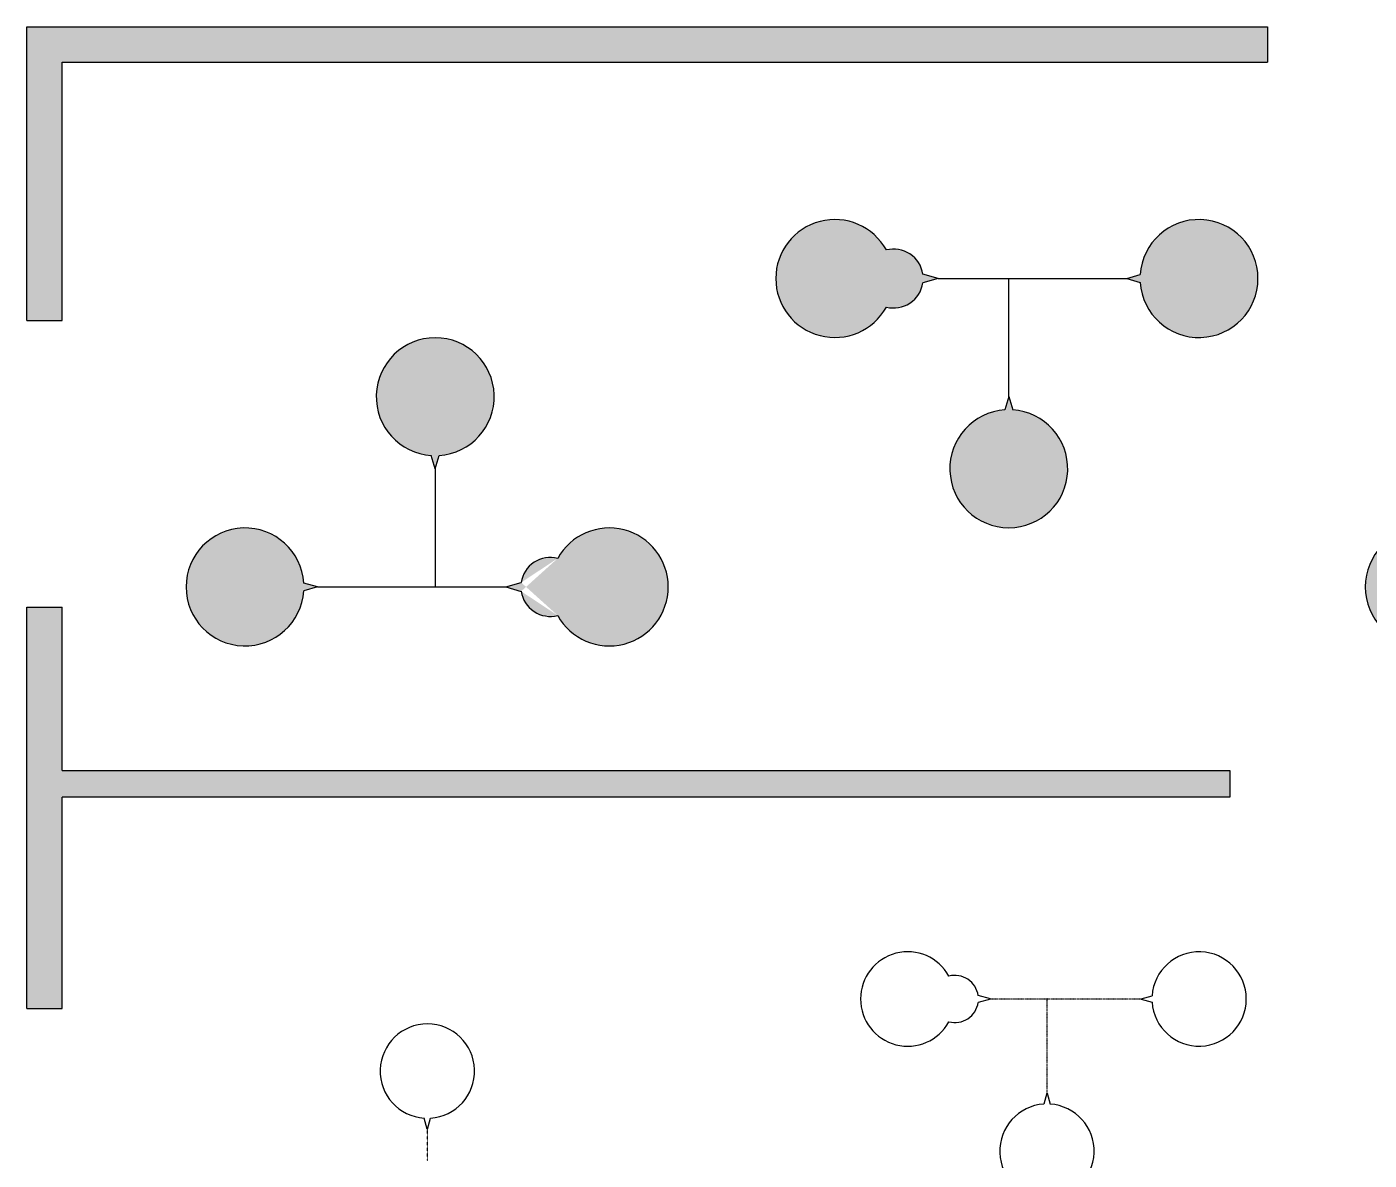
# Model space of a CAD drawing. Header units: inches. Extents: x 741154 to 810950, y 213785 to 295527.
# Drawn here: x 756808 to 779573, y 276308 to 295527 of the extents above; entities that cross this region are included whole.
import ezdxf

# ---------------------------------------------------------------- set-up
doc = ezdxf.new("R2010")
doc.units = ezdxf.units.IN
doc.header["$MEASUREMENT"] = 0

# ---------------------------------------------------------------- blocks, each defined once
blk = doc.blocks.new('*U165')
h = blk.add_hatch(color=256)
h.dxf.hatch_style = 1
edge = h.paths.add_edge_path()
edge.add_line((138, 388), (138, -1611))
edge.add_line((138, -1611), (1337, -1611))
edge.add_line((1337, -1611), (1595, -1538))
edge.add_arc((2089, -1613), 500, 75.5225, 171.4006, ccw=False)
edge.add_arc((3089, -1613), 1000, -151.045, 151.045, ccw=False)
edge.add_arc((2089, -1613), 500, 188.5994, 284.4775, ccw=False)
edge.add_line((1595, -1688), (1337, -1614))
edge.add_line((1337, -1614), (-1862, -1614))
edge.add_line((-1862, -1614), (-2092, -1679))
edge.add_arc((-3089, -1613), 1000, 3.7916, 356.2084, ccw=False)
edge.add_line((-2092, -1547), (-1862, -1611))
edge.add_line((-1862, -1611), (135, -1611))
edge.add_line((135, -1611), (135, 388))
edge.add_line((135, 388), (71, 615))
edge.add_arc((137, 1613), 1000, -86.2084, 266.2084, ccw=False)
edge.add_line((203, 615), (138, 388))
for p, q in [((135, 388), (71, 615)), ((138, 388), (203, 615)), ((135, 388), (135, -1611)), ((138, 388), (138, -1611)), ((-1862, -1611), (-2092, -1547)), ((1337, -1611), (1595, -1538)), ((-1862, -1614), (-2092, -1679)), ((-1862, -1611), (135, -1611)), ((-1862, -1614), (1337, -1614)), ((138, -1611), (1337, -1611)), ((1337, -1614), (1595, -1688))]:
    blk.add_line(p, q)
for centre, radius, start, end in [((137, 1613), 1000, 273.7916, 266.2084), ((-3089, -1613), 1000, 3.7916, 356.2084), ((3089, -1613), 1000, 208.955, 151.045), ((2089, -1613), 500, 75.5225, 171.4006), ((2089, -1613), 500, 188.5994, 284.4775)]:
    blk.add_arc(centre, radius, start, end)
blk = doc.blocks.new('*U166')
at = {"color": 0, "linetype": 'ByBlock', "lineweight": -2, "transparency": 16777216}
for p in [(0, 0), (20000, 0)]:
    blk.add_blockref('*U165', p, dxfattribs=at)
blk = doc.blocks.new('*U167')
h = blk.add_hatch(color=256)
h.dxf.hatch_style = 1
edge = h.paths.add_edge_path()
edge.add_line((-135, -386), (-135, 1612))
edge.add_line((-135, 1612), (1866, 1612))
edge.add_line((1866, 1612), (2092, 1547))
edge.add_arc((3089, 1613), 1000, 183.7916, 536.2084)
edge.add_line((2092, 1679), (1866, 1615))
edge.add_line((1866, 1615), (-1336, 1615))
edge.add_line((-1336, 1615), (-1595, 1688))
edge.add_arc((-2089, 1613), 500, 8.5994, 104.4775)
edge.add_arc((-3089, 1613), 1000, 28.955, 331.045)
edge.add_arc((-2089, 1613), 500, 255.5225, 351.4006)
edge.add_line((-1595, 1538), (-1336, 1612))
edge.add_line((-1336, 1612), (-138, 1612))
edge.add_line((-138, 1612), (-138, -386))
edge.add_line((-138, -386), (-203, -615))
edge.add_arc((-137, -1613), 1000, 93.7916, 446.2084)
edge.add_line((-71, -615), (-135, -386))
for p, q in [((-1336, 1615), (-1595, 1688)), ((-1336, 1612), (-1595, 1538)), ((-1336, 1615), (1866, 1615)), ((-1336, 1612), (-138, 1612)), ((-138, -386), (-138, 1612)), ((-135, 1612), (1866, 1612)), ((-135, -386), (-135, 1612)), ((1866, 1615), (2092, 1679)), ((1866, 1612), (2092, 1547)), ((-138, -386), (-203, -615)), ((-135, -386), (-71, -615))]:
    blk.add_line(p, q)
for centre, radius, start, end in [((-3089, 1613), 1000, 28.955, 331.045), ((3089, 1613), 1000, 183.7916, 176.2084), ((-2089, 1613), 500, 8.5994, 104.4775), ((-2089, 1613), 500, 255.5225, 351.4006), ((-137, -1613), 1000, 93.7916, 86.2084)]:
    blk.add_arc(centre, radius, start, end)
blk = doc.blocks.new('*U168')
at = {"color": 0, "linetype": 'ByBlock', "lineweight": -2, "transparency": 16777216}
for p in [(0, 0), (20000, 0)]:
    blk.add_blockref('*U167', p, dxfattribs=at)

msp = doc.modelspace()

# ---------------------------------------------------------------- hatches: boundary and pattern name
h = msp.add_hatch(color=256)
h.dxf.hatch_style = 1
h.paths.add_polyline_path([(756808, 290546), (757408, 290546), (757408, 294927), (777848, 294927), (777848, 295527), (756808, 295527)])
h = msp.add_hatch(color=256)
h.dxf.hatch_style = 1
h.paths.add_polyline_path([(777213, 282914), (757408, 282914), (757408, 285687), (756808, 285687), (756808, 278881), (757408, 278881), (757408, 282466), (777213, 282466)])
h.paths.add_polyline_path([(810950, 286119), (810350, 286119), (810350, 282914), (789695, 282914), (789695, 282466), (810350, 282466), (810350, 279148), (810950, 279148)])

# ---------------------------------------------------------------- linework, layer by layer
for p, q in [((756808, 295527), (777848, 295527)), ((756808, 290546), (756808, 295527)), ((777848, 295527), (777848, 294927)), ((757408, 294927), (777848, 294927)), ((757408, 290546), (757408, 294927)), ((756808, 290546), (757408, 290546)), ((756808, 285687), (757408, 285687)), ((756808, 278881), (756808, 285687)), ((757408, 282914), (757408, 285687)), ((757408, 282914), (777213, 282914)), ((777213, 282914), (777213, 282466)), ((777213, 282466), (757408, 282466)), ((757408, 278881), (757408, 282466)), ((756808, 278881), (757408, 278881)), ((773149, 279041), (772942, 279101)), ((773149, 279040), (772942, 278981)), ((775708, 279041), (775891, 279094)), ((775708, 279040), (775891, 278988)), ((774109, 277446), (774056, 277258)), ((774112, 277449), (774109, 277449)), ((774109, 277449), (774109, 277446)), ((774112, 277446), (774112, 277449)), ((774112, 277446), (774162, 277258)), ((763600, 276832), (763548, 277020)), ((763602, 276832), (763654, 277020))]:
    msp.add_line(p, q)
for points in [[(773149, 279041), (773149, 279040)], [(775708, 279041), (775708, 279040)]]:
    msp.add_lwpolyline(points)
for points in [[(773155, 279042), (773158, 279042), (773158, 279039), (773155, 279039)], [(773164, 279042), (773167, 279042), (773167, 279039), (773164, 279039)], [(773173, 279042), (773176, 279042), (773176, 279039), (773173, 279039)], [(773182, 279042), (773185, 279042), (773185, 279039), (773182, 279039)], [(773191, 279042), (773194, 279042), (773194, 279039), (773191, 279039)], [(773200, 279042), (773203, 279042), (773203, 279039), (773200, 279039)], [(773209, 279042), (773212, 279042), (773212, 279039), (773209, 279039)], [(773218, 279042), (773221, 279042), (773221, 279039), (773218, 279039)], [(773227, 279042), (773230, 279042), (773230, 279039), (773227, 279039)], [(773236, 279042), (773239, 279042), (773239, 279039), (773236, 279039)], [(773245, 279042), (773248, 279042), (773248, 279039), (773245, 279039)], [(773254, 279042), (773257, 279042), (773257, 279039), (773254, 279039)], [(773263, 279042), (773266, 279042), (773266, 279039), (773263, 279039)], [(773272, 279042), (773275, 279042), (773275, 279039), (773272, 279039)], [(773281, 279042), (773284, 279042), (773284, 279039), (773281, 279039)], [(773290, 279042), (773293, 279042), (773293, 279039), (773290, 279039)], [(773299, 279042), (773302, 279042), (773302, 279039), (773299, 279039)], [(773308, 279042), (773311, 279042), (773311, 279039), (773308, 279039)], [(773317, 279042), (773320, 279042), (773320, 279039), (773317, 279039)], [(773326, 279042), (773329, 279042), (773329, 279039), (773326, 279039)], [(773335, 279042), (773338, 279042), (773338, 279039), (773335, 279039)], [(773344, 279042), (773347, 279042), (773347, 279039), (773344, 279039)], [(773353, 279042), (773356, 279042), (773356, 279039), (773353, 279039)], [(773362, 279042), (773365, 279042), (773365, 279039), (773362, 279039)], [(773371, 279042), (773374, 279042), (773374, 279039), (773371, 279039)], [(773380, 279042), (773383, 279042), (773383, 279039), (773380, 279039)], [(773389, 279042), (773392, 279042), (773392, 279039), (773389, 279039)], [(773398, 279042), (773401, 279042), (773401, 279039), (773398, 279039)], [(773407, 279042), (773410, 279042), (773410, 279039), (773407, 279039)], [(773416, 279042), (773419, 279042), (773419, 279039), (773416, 279039)], [(773425, 279042), (773428, 279042), (773428, 279039), (773425, 279039)], [(773434, 279042), (773437, 279042), (773437, 279039), (773434, 279039)], [(773443, 279042), (773446, 279042), (773446, 279039), (773443, 279039)], [(773452, 279042), (773455, 279042), (773455, 279039), (773452, 279039)], [(773461, 279042), (773464, 279042), (773464, 279039), (773461, 279039)], [(773470, 279042), (773473, 279042), (773473, 279039), (773470, 279039)], [(773479, 279042), (773482, 279042), (773482, 279039), (773479, 279039)], [(773488, 279042), (773491, 279042), (773491, 279039), (773488, 279039)], [(773497, 279042), (773500, 279042), (773500, 279039), (773497, 279039)], [(773506, 279042), (773509, 279042), (773509, 279039), (773506, 279039)], [(773515, 279042), (773518, 279042), (773518, 279039), (773515, 279039)], [(773524, 279042), (773527, 279042), (773527, 279039), (773524, 279039)], [(773533, 279042), (773536, 279042), (773536, 279039), (773533, 279039)], [(773542, 279042), (773545, 279042), (773545, 279039), (773542, 279039)], [(773551, 279042), (773554, 279042), (773554, 279039), (773551, 279039)], [(773560, 279042), (773563, 279042), (773563, 279039), (773560, 279039)], [(773569, 279042), (773572, 279042), (773572, 279039), (773569, 279039)], [(773578, 279042), (773581, 279042), (773581, 279039), (773578, 279039)], [(773587, 279042), (773590, 279042), (773590, 279039), (773587, 279039)], [(773596, 279042), (773599, 279042), (773599, 279039), (773596, 279039)], [(773605, 279042), (773608, 279042), (773608, 279039), (773605, 279039)], [(773614, 279042), (773617, 279042), (773617, 279039), (773614, 279039)], [(773623, 279042), (773626, 279042), (773626, 279039), (773623, 279039)], [(773632, 279042), (773635, 279042), (773635, 279039), (773632, 279039)], [(773641, 279042), (773644, 279042), (773644, 279039), (773641, 279039)], [(773650, 279042), (773653, 279042), (773653, 279039), (773650, 279039)], [(773659, 279042), (773662, 279042), (773662, 279039), (773659, 279039)], [(773668, 279042), (773671, 279042), (773671, 279039), (773668, 279039)], [(773677, 279042), (773680, 279042), (773680, 279039), (773677, 279039)], [(773686, 279042), (773689, 279042), (773689, 279039), (773686, 279039)], [(773695, 279042), (773698, 279042), (773698, 279039), (773695, 279039)], [(773704, 279042), (773707, 279042), (773707, 279039), (773704, 279039)], [(773713, 279042), (773716, 279042), (773716, 279039), (773713, 279039)], [(773722, 279042), (773725, 279042), (773725, 279039), (773722, 279039)], [(773731, 279042), (773734, 279042), (773734, 279039), (773731, 279039)], [(773740, 279042), (773743, 279042), (773743, 279039), (773740, 279039)], [(773749, 279042), (773752, 279042), (773752, 279039), (773749, 279039)], [(773758, 279042), (773761, 279042), (773761, 279039), (773758, 279039)], [(773767, 279042), (773770, 279042), (773770, 279039), (773767, 279039)], [(773776, 279042), (773779, 279042), (773779, 279039), (773776, 279039)], [(773785, 279042), (773788, 279042), (773788, 279039), (773785, 279039)], [(773794, 279042), (773797, 279042), (773797, 279039), (773794, 279039)], [(773803, 279042), (773806, 279042), (773806, 279039), (773803, 279039)], [(773812, 279042), (773815, 279042), (773815, 279039), (773812, 279039)], [(773821, 279042), (773824, 279042), (773824, 279039), (773821, 279039)], [(773830, 279042), (773833, 279042), (773833, 279039), (773830, 279039)], [(773839, 279042), (773842, 279042), (773842, 279039), (773839, 279039)], [(773848, 279042), (773851, 279042), (773851, 279039), (773848, 279039)], [(773857, 279042), (773860, 279042), (773860, 279039), (773857, 279039)], [(773866, 279042), (773869, 279042), (773869, 279039), (773866, 279039)], [(773875, 279042), (773878, 279042), (773878, 279039), (773875, 279039)], [(773884, 279042), (773887, 279042), (773887, 279039), (773884, 279039)], [(773893, 279042), (773896, 279042), (773896, 279039), (773893, 279039)], [(773902, 279042), (773905, 279042), (773905, 279039), (773902, 279039)], [(773911, 279042), (773914, 279042), (773914, 279039), (773911, 279039)], [(773920, 279042), (773923, 279042), (773923, 279039), (773920, 279039)], [(773929, 279042), (773932, 279042), (773932, 279039), (773929, 279039)], [(773938, 279042), (773941, 279042), (773941, 279039), (773938, 279039)], [(773947, 279042), (773950, 279042), (773950, 279039), (773947, 279039)], [(773956, 279042), (773959, 279042), (773959, 279039), (773956, 279039)], [(773965, 279042), (773968, 279042), (773968, 279039), (773965, 279039)], [(773974, 279042), (773977, 279042), (773977, 279039), (773974, 279039)], [(773983, 279042), (773986, 279042), (773986, 279039), (773983, 279039)], [(773992, 279042), (773995, 279042), (773995, 279039), (773992, 279039)], [(774001, 279042), (774004, 279042), (774004, 279039), (774001, 279039)], [(774010, 279042), (774013, 279042), (774013, 279039), (774010, 279039)], [(774019, 279042), (774022, 279042), (774022, 279039), (774019, 279039)], [(774028, 279042), (774031, 279042), (774031, 279039), (774028, 279039)], [(774037, 279042), (774040, 279042), (774040, 279039), (774037, 279039)], [(774046, 279042), (774049, 279042), (774049, 279039), (774046, 279039)], [(774055, 279042), (774058, 279042), (774058, 279039), (774055, 279039)], [(774064, 279042), (774067, 279042), (774067, 279039), (774064, 279039)], [(774073, 279042), (774076, 279042), (774076, 279039), (774073, 279039)], [(774082, 279042), (774085, 279042), (774085, 279039), (774082, 279039)], [(774091, 279042), (774094, 279042), (774094, 279039), (774091, 279039)], [(774100, 279042), (774103, 279042), (774103, 279039), (774100, 279039)], [(774109, 279039), (774112, 279039), (774112, 279042), (774109, 279042)], [(774109, 279030), (774112, 279030), (774112, 279033), (774109, 279033)], [(774109, 279021), (774112, 279021), (774112, 279024), (774109, 279024)], [(774109, 279012), (774112, 279012), (774112, 279015), (774109, 279015)], [(774109, 279003), (774112, 279003), (774112, 279006), (774109, 279006)], [(774109, 278994), (774112, 278994), (774112, 278997), (774109, 278997)], [(774109, 278985), (774112, 278985), (774112, 278988), (774109, 278988)], [(774109, 278976), (774112, 278976), (774112, 278979), (774109, 278979)], [(774109, 278967), (774112, 278967), (774112, 278970), (774109, 278970)], [(774109, 278958), (774112, 278958), (774112, 278961), (774109, 278961)], [(774109, 278949), (774112, 278949), (774112, 278952), (774109, 278952)], [(774109, 278940), (774112, 278940), (774112, 278943), (774109, 278943)], [(774109, 278931), (774112, 278931), (774112, 278934), (774109, 278934)], [(774109, 278922), (774112, 278922), (774112, 278925), (774109, 278925)], [(774109, 278913), (774112, 278913), (774112, 278916), (774109, 278916)], [(774109, 278904), (774112, 278904), (774112, 278907), (774109, 278907)], [(774109, 278895), (774112, 278895), (774112, 278898), (774109, 278898)], [(774109, 278886), (774112, 278886), (774112, 278889), (774109, 278889)], [(774109, 278877), (774112, 278877), (774112, 278880), (774109, 278880)], [(774118, 279042), (774121, 279042), (774121, 279039), (774118, 279039)], [(774127, 279042), (774130, 279042), (774130, 279039), (774127, 279039)], [(774136, 279042), (774139, 279042), (774139, 279039), (774136, 279039)], [(774145, 279042), (774148, 279042), (774148, 279039), (774145, 279039)], [(774154, 279042), (774157, 279042), (774157, 279039), (774154, 279039)], [(774163, 279042), (774166, 279042), (774166, 279039), (774163, 279039)], [(774172, 279042), (774175, 279042), (774175, 279039), (774172, 279039)], [(774181, 279042), (774184, 279042), (774184, 279039), (774181, 279039)], [(774190, 279042), (774193, 279042), (774193, 279039), (774190, 279039)], [(774199, 279042), (774202, 279042), (774202, 279039), (774199, 279039)], [(774208, 279042), (774211, 279042), (774211, 279039), (774208, 279039)], [(774217, 279042), (774220, 279042), (774220, 279039), (774217, 279039)], [(774226, 279042), (774229, 279042), (774229, 279039), (774226, 279039)], [(774235, 279042), (774238, 279042), (774238, 279039), (774235, 279039)], [(774244, 279042), (774247, 279042), (774247, 279039), (774244, 279039)], [(774253, 279042), (774256, 279042), (774256, 279039), (774253, 279039)], [(774262, 279042), (774265, 279042), (774265, 279039), (774262, 279039)], [(774271, 279042), (774274, 279042), (774274, 279039), (774271, 279039)], [(774280, 279042), (774283, 279042), (774283, 279039), (774280, 279039)], [(774289, 279042), (774292, 279042), (774292, 279039), (774289, 279039)], [(774298, 279042), (774301, 279042), (774301, 279039), (774298, 279039)], [(774307, 279042), (774310, 279042), (774310, 279039), (774307, 279039)], [(774316, 279042), (774319, 279042), (774319, 279039), (774316, 279039)], [(774325, 279042), (774328, 279042), (774328, 279039), (774325, 279039)], [(774334, 279042), (774337, 279042), (774337, 279039), (774334, 279039)], [(774343, 279042), (774346, 279042), (774346, 279039), (774343, 279039)], [(774352, 279042), (774355, 279042), (774355, 279039), (774352, 279039)], [(774361, 279042), (774364, 279042), (774364, 279039), (774361, 279039)], [(774370, 279042), (774373, 279042), (774373, 279039), (774370, 279039)], [(774379, 279042), (774382, 279042), (774382, 279039), (774379, 279039)], [(774388, 279042), (774391, 279042), (774391, 279039), (774388, 279039)], [(774397, 279042), (774400, 279042), (774400, 279039), (774397, 279039)], [(774406, 279042), (774409, 279042), (774409, 279039), (774406, 279039)], [(774415, 279042), (774418, 279042), (774418, 279039), (774415, 279039)], [(774424, 279042), (774427, 279042), (774427, 279039), (774424, 279039)], [(774433, 279042), (774436, 279042), (774436, 279039), (774433, 279039)], [(774442, 279042), (774445, 279042), (774445, 279039), (774442, 279039)], [(774451, 279042), (774454, 279042), (774454, 279039), (774451, 279039)], [(774460, 279042), (774463, 279042), (774463, 279039), (774460, 279039)], [(774469, 279042), (774472, 279042), (774472, 279039), (774469, 279039)], [(774478, 279042), (774481, 279042), (774481, 279039), (774478, 279039)], [(774487, 279042), (774490, 279042), (774490, 279039), (774487, 279039)], [(774496, 279042), (774499, 279042), (774499, 279039), (774496, 279039)], [(774505, 279042), (774508, 279042), (774508, 279039), (774505, 279039)], [(774514, 279042), (774517, 279042), (774517, 279039), (774514, 279039)], [(774523, 279042), (774526, 279042), (774526, 279039), (774523, 279039)], [(774532, 279042), (774535, 279042), (774535, 279039), (774532, 279039)], [(774541, 279042), (774544, 279042), (774544, 279039), (774541, 279039)], [(774550, 279042), (774553, 279042), (774553, 279039), (774550, 279039)], [(774559, 279042), (774562, 279042), (774562, 279039), (774559, 279039)], [(774568, 279042), (774571, 279042), (774571, 279039), (774568, 279039)], [(774577, 279042), (774580, 279042), (774580, 279039), (774577, 279039)], [(774586, 279042), (774589, 279042), (774589, 279039), (774586, 279039)], [(774595, 279042), (774598, 279042), (774598, 279039), (774595, 279039)], [(774604, 279042), (774607, 279042), (774607, 279039), (774604, 279039)], [(774613, 279042), (774616, 279042), (774616, 279039), (774613, 279039)], [(774622, 279042), (774625, 279042), (774625, 279039), (774622, 279039)], [(774631, 279042), (774634, 279042), (774634, 279039), (774631, 279039)], [(774640, 279042), (774643, 279042), (774643, 279039), (774640, 279039)], [(774649, 279042), (774652, 279042), (774652, 279039), (774649, 279039)], [(774658, 279042), (774661, 279042), (774661, 279039), (774658, 279039)], [(774667, 279042), (774670, 279042), (774670, 279039), (774667, 279039)], [(774676, 279042), (774679, 279042), (774679, 279039), (774676, 279039)], [(774685, 279042), (774688, 279042), (774688, 279039), (774685, 279039)], [(774694, 279042), (774697, 279042), (774697, 279039), (774694, 279039)], [(774703, 279042), (774706, 279042), (774706, 279039), (774703, 279039)], [(774712, 279042), (774715, 279042), (774715, 279039), (774712, 279039)], [(774721, 279042), (774724, 279042), (774724, 279039), (774721, 279039)], [(774730, 279042), (774733, 279042), (774733, 279039), (774730, 279039)], [(774739, 279042), (774742, 279042), (774742, 279039), (774739, 279039)], [(774748, 279042), (774751, 279042), (774751, 279039), (774748, 279039)], [(774757, 279042), (774760, 279042), (774760, 279039), (774757, 279039)], [(774766, 279042), (774769, 279042), (774769, 279039), (774766, 279039)], [(774775, 279042), (774778, 279042), (774778, 279039), (774775, 279039)], [(774784, 279042), (774787, 279042), (774787, 279039), (774784, 279039)], [(774793, 279042), (774796, 279042), (774796, 279039), (774793, 279039)], [(774802, 279042), (774805, 279042), (774805, 279039), (774802, 279039)], [(774811, 279042), (774814, 279042), (774814, 279039), (774811, 279039)], [(774820, 279042), (774823, 279042), (774823, 279039), (774820, 279039)], [(774829, 279042), (774832, 279042), (774832, 279039), (774829, 279039)], [(774838, 279042), (774841, 279042), (774841, 279039), (774838, 279039)], [(774847, 279042), (774850, 279042), (774850, 279039), (774847, 279039)], [(774856, 279042), (774859, 279042), (774859, 279039), (774856, 279039)], [(774865, 279042), (774868, 279042), (774868, 279039), (774865, 279039)], [(774874, 279042), (774877, 279042), (774877, 279039), (774874, 279039)], [(774883, 279042), (774886, 279042), (774886, 279039), (774883, 279039)], [(774892, 279042), (774895, 279042), (774895, 279039), (774892, 279039)], [(774901, 279042), (774904, 279042), (774904, 279039), (774901, 279039)], [(774910, 279042), (774913, 279042), (774913, 279039), (774910, 279039)], [(774919, 279042), (774922, 279042), (774922, 279039), (774919, 279039)], [(774928, 279042), (774931, 279042), (774931, 279039), (774928, 279039)], [(774937, 279042), (774940, 279042), (774940, 279039), (774937, 279039)], [(774946, 279042), (774949, 279042), (774949, 279039), (774946, 279039)], [(774955, 279042), (774958, 279042), (774958, 279039), (774955, 279039)], [(774964, 279042), (774967, 279042), (774967, 279039), (774964, 279039)], [(774973, 279042), (774976, 279042), (774976, 279039), (774973, 279039)], [(774982, 279042), (774985, 279042), (774985, 279039), (774982, 279039)], [(774991, 279042), (774994, 279042), (774994, 279039), (774991, 279039)], [(775000, 279042), (775003, 279042), (775003, 279039), (775000, 279039)], [(775009, 279042), (775012, 279042), (775012, 279039), (775009, 279039)], [(775018, 279042), (775021, 279042), (775021, 279039), (775018, 279039)], [(775027, 279042), (775030, 279042), (775030, 279039), (775027, 279039)], [(775036, 279042), (775039, 279042), (775039, 279039), (775036, 279039)], [(775045, 279042), (775048, 279042), (775048, 279039), (775045, 279039)], [(775054, 279042), (775057, 279042), (775057, 279039), (775054, 279039)], [(775063, 279042), (775066, 279042), (775066, 279039), (775063, 279039)], [(775072, 279042), (775075, 279042), (775075, 279039), (775072, 279039)], [(775081, 279042), (775084, 279042), (775084, 279039), (775081, 279039)], [(775090, 279042), (775093, 279042), (775093, 279039), (775090, 279039)], [(775099, 279042), (775102, 279042), (775102, 279039), (775099, 279039)], [(775108, 279042), (775111, 279042), (775111, 279039), (775108, 279039)], [(775117, 279042), (775120, 279042), (775120, 279039), (775117, 279039)], [(775126, 279042), (775129, 279042), (775129, 279039), (775126, 279039)], [(775135, 279042), (775138, 279042), (775138, 279039), (775135, 279039)], [(775144, 279042), (775147, 279042), (775147, 279039), (775144, 279039)], [(775153, 279042), (775156, 279042), (775156, 279039), (775153, 279039)], [(775162, 279042), (775165, 279042), (775165, 279039), (775162, 279039)], [(775171, 279042), (775174, 279042), (775174, 279039), (775171, 279039)], [(775180, 279042), (775183, 279042), (775183, 279039), (775180, 279039)], [(775189, 279042), (775192, 279042), (775192, 279039), (775189, 279039)], [(775198, 279042), (775201, 279042), (775201, 279039), (775198, 279039)], [(775207, 279042), (775210, 279042), (775210, 279039), (775207, 279039)], [(775216, 279042), (775219, 279042), (775219, 279039), (775216, 279039)], [(775225, 279042), (775228, 279042), (775228, 279039), (775225, 279039)], [(775234, 279042), (775237, 279042), (775237, 279039), (775234, 279039)], [(775243, 279042), (775246, 279042), (775246, 279039), (775243, 279039)], [(775252, 279042), (775255, 279042), (775255, 279039), (775252, 279039)], [(775261, 279042), (775264, 279042), (775264, 279039), (775261, 279039)], [(775270, 279042), (775273, 279042), (775273, 279039), (775270, 279039)], [(775279, 279042), (775282, 279042), (775282, 279039), (775279, 279039)], [(775288, 279042), (775291, 279042), (775291, 279039), (775288, 279039)], [(775297, 279042), (775300, 279042), (775300, 279039), (775297, 279039)], [(775306, 279042), (775309, 279042), (775309, 279039), (775306, 279039)], [(775315, 279042), (775318, 279042), (775318, 279039), (775315, 279039)], [(775324, 279042), (775327, 279042), (775327, 279039), (775324, 279039)], [(775333, 279042), (775336, 279042), (775336, 279039), (775333, 279039)], [(775342, 279042), (775345, 279042), (775345, 279039), (775342, 279039)], [(775351, 279042), (775354, 279042), (775354, 279039), (775351, 279039)], [(775360, 279042), (775363, 279042), (775363, 279039), (775360, 279039)], [(775369, 279042), (775372, 279042), (775372, 279039), (775369, 279039)], [(775378, 279042), (775381, 279042), (775381, 279039), (775378, 279039)], [(775387, 279042), (775390, 279042), (775390, 279039), (775387, 279039)], [(775396, 279042), (775399, 279042), (775399, 279039), (775396, 279039)], [(775405, 279042), (775408, 279042), (775408, 279039), (775405, 279039)], [(775414, 279042), (775417, 279042), (775417, 279039), (775414, 279039)], [(775423, 279042), (775426, 279042), (775426, 279039), (775423, 279039)], [(775432, 279042), (775435, 279042), (775435, 279039), (775432, 279039)], [(775441, 279042), (775444, 279042), (775444, 279039), (775441, 279039)], [(775450, 279042), (775453, 279042), (775453, 279039), (775450, 279039)], [(775459, 279042), (775462, 279042), (775462, 279039), (775459, 279039)], [(775468, 279042), (775471, 279042), (775471, 279039), (775468, 279039)], [(775477, 279042), (775480, 279042), (775480, 279039), (775477, 279039)], [(775486, 279042), (775489, 279042), (775489, 279039), (775486, 279039)], [(775495, 279042), (775498, 279042), (775498, 279039), (775495, 279039)], [(775504, 279042), (775507, 279042), (775507, 279039), (775504, 279039)], [(775513, 279042), (775516, 279042), (775516, 279039), (775513, 279039)], [(775522, 279042), (775525, 279042), (775525, 279039), (775522, 279039)], [(775531, 279042), (775534, 279042), (775534, 279039), (775531, 279039)], [(775540, 279042), (775543, 279042), (775543, 279039), (775540, 279039)], [(775549, 279042), (775552, 279042), (775552, 279039), (775549, 279039)], [(775558, 279042), (775561, 279042), (775561, 279039), (775558, 279039)], [(775567, 279042), (775570, 279042), (775570, 279039), (775567, 279039)], [(775576, 279042), (775579, 279042), (775579, 279039), (775576, 279039)], [(775585, 279042), (775588, 279042), (775588, 279039), (775585, 279039)], [(775594, 279042), (775597, 279042), (775597, 279039), (775594, 279039)], [(775603, 279042), (775606, 279042), (775606, 279039), (775603, 279039)], [(775612, 279042), (775615, 279042), (775615, 279039), (775612, 279039)], [(775621, 279042), (775624, 279042), (775624, 279039), (775621, 279039)], [(775630, 279042), (775633, 279042), (775633, 279039), (775630, 279039)], [(775639, 279042), (775642, 279042), (775642, 279039), (775639, 279039)], [(775648, 279042), (775651, 279042), (775651, 279039), (775648, 279039)], [(775657, 279042), (775660, 279042), (775660, 279039), (775657, 279039)], [(775666, 279042), (775669, 279042), (775669, 279039), (775666, 279039)], [(775675, 279042), (775678, 279042), (775678, 279039), (775675, 279039)], [(775684, 279042), (775687, 279042), (775687, 279039), (775684, 279039)], [(775693, 279042), (775696, 279042), (775696, 279039), (775693, 279039)], [(775702, 279042), (775705, 279042), (775705, 279039), (775702, 279039)], [(774109, 278868), (774112, 278868), (774112, 278871), (774109, 278871)], [(774109, 278859), (774112, 278859), (774112, 278862), (774109, 278862)], [(774109, 278850), (774112, 278850), (774112, 278853), (774109, 278853)], [(774109, 278841), (774112, 278841), (774112, 278844), (774109, 278844)], [(774109, 278832), (774112, 278832), (774112, 278835), (774109, 278835)], [(774109, 278823), (774112, 278823), (774112, 278826), (774109, 278826)], [(774109, 278814), (774112, 278814), (774112, 278817), (774109, 278817)], [(774109, 278805), (774112, 278805), (774112, 278808), (774109, 278808)], [(774109, 278796), (774112, 278796), (774112, 278799), (774109, 278799)], [(774109, 278787), (774112, 278787), (774112, 278790), (774109, 278790)], [(774109, 278778), (774112, 278778), (774112, 278781), (774109, 278781)], [(774109, 278769), (774112, 278769), (774112, 278772), (774109, 278772)], [(774109, 278760), (774112, 278760), (774112, 278763), (774109, 278763)], [(774109, 278751), (774112, 278751), (774112, 278754), (774109, 278754)], [(774109, 278742), (774112, 278742), (774112, 278745), (774109, 278745)], [(774109, 278733), (774112, 278733), (774112, 278736), (774109, 278736)], [(774109, 278724), (774112, 278724), (774112, 278727), (774109, 278727)], [(774109, 278715), (774112, 278715), (774112, 278718), (774109, 278718)], [(774109, 278706), (774112, 278706), (774112, 278709), (774109, 278709)], [(774109, 278697), (774112, 278697), (774112, 278700), (774109, 278700)], [(774109, 278688), (774112, 278688), (774112, 278691), (774109, 278691)], [(774109, 278679), (774112, 278679), (774112, 278682), (774109, 278682)], [(774109, 278670), (774112, 278670), (774112, 278673), (774109, 278673)], [(774109, 278661), (774112, 278661), (774112, 278664), (774109, 278664)], [(774109, 278652), (774112, 278652), (774112, 278655), (774109, 278655)], [(774109, 278643), (774112, 278643), (774112, 278646), (774109, 278646)], [(774109, 278634), (774112, 278634), (774112, 278637), (774109, 278637)], [(774109, 278625), (774112, 278625), (774112, 278628), (774109, 278628)], [(774109, 278616), (774112, 278616), (774112, 278619), (774109, 278619)], [(774109, 278607), (774112, 278607), (774112, 278610), (774109, 278610)], [(774109, 278598), (774112, 278598), (774112, 278601), (774109, 278601)], [(774109, 278589), (774112, 278589), (774112, 278592), (774109, 278592)], [(774109, 278580), (774112, 278580), (774112, 278583), (774109, 278583)], [(774109, 278571), (774112, 278571), (774112, 278574), (774109, 278574)], [(774109, 278562), (774112, 278562), (774112, 278565), (774109, 278565)], [(774109, 278553), (774112, 278553), (774112, 278556), (774109, 278556)], [(774109, 278544), (774112, 278544), (774112, 278547), (774109, 278547)], [(774109, 278535), (774112, 278535), (774112, 278538), (774109, 278538)], [(774109, 278526), (774112, 278526), (774112, 278529), (774109, 278529)], [(774109, 278517), (774112, 278517), (774112, 278520), (774109, 278520)], [(774109, 278508), (774112, 278508), (774112, 278511), (774109, 278511)], [(774109, 278499), (774112, 278499), (774112, 278502), (774109, 278502)], [(774109, 278490), (774112, 278490), (774112, 278493), (774109, 278493)], [(774109, 278481), (774112, 278481), (774112, 278484), (774109, 278484)], [(774109, 278472), (774112, 278472), (774112, 278475), (774109, 278475)], [(774109, 278463), (774112, 278463), (774112, 278466), (774109, 278466)], [(774109, 278454), (774112, 278454), (774112, 278457), (774109, 278457)], [(774109, 278445), (774112, 278445), (774112, 278448), (774109, 278448)], [(774109, 278436), (774112, 278436), (774112, 278439), (774109, 278439)], [(774109, 278427), (774112, 278427), (774112, 278430), (774109, 278430)], [(774109, 278418), (774112, 278418), (774112, 278421), (774109, 278421)], [(774109, 278409), (774112, 278409), (774112, 278412), (774109, 278412)], [(774109, 278400), (774112, 278400), (774112, 278403), (774109, 278403)], [(774109, 278391), (774112, 278391), (774112, 278394), (774109, 278394)], [(774109, 278382), (774112, 278382), (774112, 278385), (774109, 278385)], [(774109, 278373), (774112, 278373), (774112, 278376), (774109, 278376)], [(774109, 278364), (774112, 278364), (774112, 278367), (774109, 278367)], [(774109, 278355), (774112, 278355), (774112, 278358), (774109, 278358)], [(774109, 278346), (774112, 278346), (774112, 278349), (774109, 278349)], [(774109, 278337), (774112, 278337), (774112, 278340), (774109, 278340)], [(774109, 278328), (774112, 278328), (774112, 278331), (774109, 278331)], [(774109, 278319), (774112, 278319), (774112, 278322), (774109, 278322)], [(774109, 278310), (774112, 278310), (774112, 278313), (774109, 278313)], [(774109, 278301), (774112, 278301), (774112, 278304), (774109, 278304)], [(774109, 278292), (774112, 278292), (774112, 278295), (774109, 278295)], [(774109, 278283), (774112, 278283), (774112, 278286), (774109, 278286)], [(774109, 278274), (774112, 278274), (774112, 278277), (774109, 278277)], [(774109, 278265), (774112, 278265), (774112, 278268), (774109, 278268)], [(774109, 278256), (774112, 278256), (774112, 278259), (774109, 278259)], [(774109, 278247), (774112, 278247), (774112, 278250), (774109, 278250)], [(774109, 278238), (774112, 278238), (774112, 278241), (774109, 278241)], [(774109, 278229), (774112, 278229), (774112, 278232), (774109, 278232)], [(774109, 278220), (774112, 278220), (774112, 278223), (774109, 278223)], [(774109, 278211), (774112, 278211), (774112, 278214), (774109, 278214)], [(774109, 278202), (774112, 278202), (774112, 278205), (774109, 278205)], [(774109, 278193), (774112, 278193), (774112, 278196), (774109, 278196)], [(774109, 278184), (774112, 278184), (774112, 278187), (774109, 278187)], [(774109, 278175), (774112, 278175), (774112, 278178), (774109, 278178)], [(774109, 278166), (774112, 278166), (774112, 278169), (774109, 278169)], [(774109, 278157), (774112, 278157), (774112, 278160), (774109, 278160)], [(774109, 278148), (774112, 278148), (774112, 278151), (774109, 278151)], [(774109, 278139), (774112, 278139), (774112, 278142), (774109, 278142)], [(774109, 278130), (774112, 278130), (774112, 278133), (774109, 278133)], [(774109, 278121), (774112, 278121), (774112, 278124), (774109, 278124)], [(774109, 278112), (774112, 278112), (774112, 278115), (774109, 278115)], [(774109, 278103), (774112, 278103), (774112, 278106), (774109, 278106)], [(774109, 278094), (774112, 278094), (774112, 278097), (774109, 278097)], [(774109, 278085), (774112, 278085), (774112, 278088), (774109, 278088)], [(774109, 278076), (774112, 278076), (774112, 278079), (774109, 278079)], [(774109, 278067), (774112, 278067), (774112, 278070), (774109, 278070)], [(774109, 278058), (774112, 278058), (774112, 278061), (774109, 278061)], [(774109, 278049), (774112, 278049), (774112, 278052), (774109, 278052)], [(774109, 278040), (774112, 278040), (774112, 278043), (774109, 278043)], [(774109, 278031), (774112, 278031), (774112, 278034), (774109, 278034)], [(774109, 278022), (774112, 278022), (774112, 278025), (774109, 278025)], [(774109, 278013), (774112, 278013), (774112, 278016), (774109, 278016)], [(774109, 278004), (774112, 278004), (774112, 278007), (774109, 278007)], [(774109, 277995), (774112, 277995), (774112, 277998), (774109, 277998)], [(774109, 277986), (774112, 277986), (774112, 277989), (774109, 277989)], [(774109, 277977), (774112, 277977), (774112, 277980), (774109, 277980)], [(774109, 277968), (774112, 277968), (774112, 277971), (774109, 277971)], [(774109, 277959), (774112, 277959), (774112, 277962), (774109, 277962)], [(774109, 277950), (774112, 277950), (774112, 277953), (774109, 277953)], [(774109, 277941), (774112, 277941), (774112, 277944), (774109, 277944)], [(774109, 277932), (774112, 277932), (774112, 277935), (774109, 277935)], [(774109, 277923), (774112, 277923), (774112, 277926), (774109, 277926)], [(774109, 277914), (774112, 277914), (774112, 277917), (774109, 277917)], [(774109, 277905), (774112, 277905), (774112, 277908), (774109, 277908)], [(774109, 277896), (774112, 277896), (774112, 277899), (774109, 277899)], [(774109, 277887), (774112, 277887), (774112, 277890), (774109, 277890)], [(774109, 277878), (774112, 277878), (774112, 277881), (774109, 277881)], [(774109, 277869), (774112, 277869), (774112, 277872), (774109, 277872)], [(774109, 277860), (774112, 277860), (774112, 277863), (774109, 277863)], [(774109, 277851), (774112, 277851), (774112, 277854), (774109, 277854)], [(774109, 277842), (774112, 277842), (774112, 277845), (774109, 277845)], [(774109, 277833), (774112, 277833), (774112, 277836), (774109, 277836)], [(774109, 277824), (774112, 277824), (774112, 277827), (774109, 277827)], [(774109, 277815), (774112, 277815), (774112, 277818), (774109, 277818)], [(774109, 277806), (774112, 277806), (774112, 277809), (774109, 277809)], [(774109, 277797), (774112, 277797), (774112, 277800), (774109, 277800)], [(774109, 277788), (774112, 277788), (774112, 277791), (774109, 277791)], [(774109, 277779), (774112, 277779), (774112, 277782), (774109, 277782)], [(774109, 277770), (774112, 277770), (774112, 277773), (774109, 277773)], [(774109, 277761), (774112, 277761), (774112, 277764), (774109, 277764)], [(774109, 277752), (774112, 277752), (774112, 277755), (774109, 277755)], [(774109, 277743), (774112, 277743), (774112, 277746), (774109, 277746)], [(774109, 277734), (774112, 277734), (774112, 277737), (774109, 277737)], [(774109, 277725), (774112, 277725), (774112, 277728), (774109, 277728)], [(774109, 277716), (774112, 277716), (774112, 277719), (774109, 277719)], [(774109, 277707), (774112, 277707), (774112, 277710), (774109, 277710)], [(774109, 277698), (774112, 277698), (774112, 277701), (774109, 277701)], [(774109, 277689), (774112, 277689), (774112, 277692), (774109, 277692)], [(774109, 277680), (774112, 277680), (774112, 277683), (774109, 277683)], [(774109, 277671), (774112, 277671), (774112, 277674), (774109, 277674)], [(774109, 277662), (774112, 277662), (774112, 277665), (774109, 277665)], [(774109, 277653), (774112, 277653), (774112, 277656), (774109, 277656)], [(774109, 277644), (774112, 277644), (774112, 277647), (774109, 277647)], [(774109, 277635), (774112, 277635), (774112, 277638), (774109, 277638)], [(774109, 277626), (774112, 277626), (774112, 277629), (774109, 277629)], [(774109, 277617), (774112, 277617), (774112, 277620), (774109, 277620)], [(774109, 277608), (774112, 277608), (774112, 277611), (774109, 277611)], [(774109, 277599), (774112, 277599), (774112, 277602), (774109, 277602)], [(774109, 277590), (774112, 277590), (774112, 277593), (774109, 277593)], [(774109, 277581), (774112, 277581), (774112, 277584), (774109, 277584)], [(774109, 277572), (774112, 277572), (774112, 277575), (774109, 277575)], [(774109, 277563), (774112, 277563), (774112, 277566), (774109, 277566)], [(774109, 277554), (774112, 277554), (774112, 277557), (774109, 277557)], [(774109, 277545), (774112, 277545), (774112, 277548), (774109, 277548)], [(774109, 277536), (774112, 277536), (774112, 277539), (774109, 277539)], [(774109, 277527), (774112, 277527), (774112, 277530), (774109, 277530)], [(774109, 277518), (774112, 277518), (774112, 277521), (774109, 277521)], [(774109, 277509), (774112, 277509), (774112, 277512), (774109, 277512)], [(774109, 277500), (774112, 277500), (774112, 277503), (774109, 277503)], [(774109, 277491), (774112, 277491), (774112, 277494), (774109, 277494)], [(774109, 277482), (774112, 277482), (774112, 277485), (774109, 277485)], [(774109, 277473), (774112, 277473), (774112, 277476), (774109, 277476)], [(774109, 277464), (774112, 277464), (774112, 277467), (774109, 277467)], [(774109, 277455), (774112, 277455), (774112, 277458), (774109, 277458)], [(763599, 276829), (763599, 276826), (763602, 276826), (763602, 276829)], [(763599, 276823), (763599, 276820), (763602, 276820), (763602, 276823)], [(763599, 276817), (763599, 276814), (763602, 276814), (763602, 276817)], [(763599, 276811), (763599, 276808), (763602, 276808), (763602, 276811)], [(763599, 276805), (763599, 276802), (763602, 276802), (763602, 276805)], [(763599, 276799), (763599, 276796), (763602, 276796), (763602, 276799)], [(763599, 276793), (763599, 276790), (763602, 276790), (763602, 276793)], [(763599, 276787), (763599, 276784), (763602, 276784), (763602, 276787)], [(763599, 276781), (763599, 276778), (763602, 276778), (763602, 276781)], [(763599, 276775), (763599, 276772), (763602, 276772), (763602, 276775)], [(763599, 276769), (763599, 276766), (763602, 276766), (763602, 276769)], [(763599, 276763), (763599, 276760), (763602, 276760), (763602, 276763)], [(763599, 276757), (763599, 276754), (763602, 276754), (763602, 276757)], [(763599, 276751), (763599, 276748), (763602, 276748), (763602, 276751)], [(763599, 276745), (763599, 276742), (763602, 276742), (763602, 276745)], [(763599, 276739), (763599, 276736), (763602, 276736), (763602, 276739)], [(763599, 276733), (763599, 276730), (763602, 276730), (763602, 276733)], [(763599, 276727), (763599, 276724), (763602, 276724), (763602, 276727)], [(763599, 276721), (763599, 276718), (763602, 276718), (763602, 276721)], [(763599, 276715), (763599, 276712), (763602, 276712), (763602, 276715)], [(763599, 276709), (763599, 276706), (763602, 276706), (763602, 276709)], [(763599, 276703), (763599, 276700), (763602, 276700), (763602, 276703)], [(763599, 276697), (763599, 276694), (763602, 276694), (763602, 276697)], [(763599, 276691), (763599, 276688), (763602, 276688), (763602, 276691)], [(763599, 276685), (763599, 276682), (763602, 276682), (763602, 276685)], [(763599, 276679), (763599, 276676), (763602, 276676), (763602, 276679)], [(763599, 276673), (763599, 276670), (763602, 276670), (763602, 276673)], [(763599, 276667), (763599, 276664), (763602, 276664), (763602, 276667)], [(763599, 276661), (763599, 276658), (763602, 276658), (763602, 276661)], [(763599, 276655), (763599, 276652), (763602, 276652), (763602, 276655)], [(763599, 276649), (763599, 276646), (763602, 276646), (763602, 276649)], [(763599, 276643), (763599, 276640), (763602, 276640), (763602, 276643)], [(763599, 276637), (763599, 276634), (763602, 276634), (763602, 276637)], [(763599, 276631), (763599, 276628), (763602, 276628), (763602, 276631)], [(763599, 276625), (763599, 276622), (763602, 276622), (763602, 276625)], [(763599, 276619), (763599, 276616), (763602, 276616), (763602, 276619)], [(763599, 276613), (763599, 276610), (763602, 276610), (763602, 276613)], [(763599, 276607), (763599, 276604), (763602, 276604), (763602, 276607)], [(763599, 276601), (763599, 276598), (763602, 276598), (763602, 276601)], [(763599, 276595), (763599, 276592), (763602, 276592), (763602, 276595)], [(763599, 276589), (763599, 276586), (763602, 276586), (763602, 276589)], [(763599, 276583), (763599, 276580), (763602, 276580), (763602, 276583)], [(763599, 276577), (763599, 276574), (763602, 276574), (763602, 276577)], [(763599, 276571), (763599, 276568), (763602, 276568), (763602, 276571)], [(763599, 276565), (763599, 276562), (763602, 276562), (763602, 276565)], [(763599, 276559), (763599, 276556), (763602, 276556), (763602, 276559)], [(763599, 276553), (763599, 276550), (763602, 276550), (763602, 276553)], [(763599, 276547), (763599, 276544), (763602, 276544), (763602, 276547)], [(763599, 276541), (763599, 276538), (763602, 276538), (763602, 276541)], [(763599, 276535), (763599, 276532), (763602, 276532), (763602, 276535)], [(763599, 276529), (763599, 276526), (763602, 276526), (763602, 276529)], [(763599, 276523), (763599, 276520), (763602, 276520), (763602, 276523)], [(763599, 276517), (763599, 276514), (763602, 276514), (763602, 276517)], [(763599, 276511), (763599, 276508), (763602, 276508), (763602, 276511)], [(763599, 276505), (763599, 276502), (763602, 276502), (763602, 276505)], [(763599, 276499), (763599, 276496), (763602, 276496), (763602, 276499)], [(763599, 276493), (763599, 276490), (763602, 276490), (763602, 276493)], [(763599, 276487), (763599, 276484), (763602, 276484), (763602, 276487)], [(763599, 276481), (763599, 276478), (763602, 276478), (763602, 276481)], [(763599, 276475), (763599, 276472), (763602, 276472), (763602, 276475)], [(763599, 276469), (763599, 276466), (763602, 276466), (763602, 276469)], [(763599, 276463), (763599, 276460), (763602, 276460), (763602, 276463)], [(763599, 276457), (763599, 276454), (763602, 276454), (763602, 276457)], [(763599, 276451), (763599, 276448), (763602, 276448), (763602, 276451)], [(763599, 276445), (763599, 276442), (763602, 276442), (763602, 276445)], [(763599, 276439), (763599, 276436), (763602, 276436), (763602, 276439)], [(763599, 276433), (763599, 276430), (763602, 276430), (763602, 276433)], [(763599, 276427), (763599, 276424), (763602, 276424), (763602, 276427)], [(763599, 276421), (763599, 276418), (763602, 276418), (763602, 276421)], [(763599, 276415), (763599, 276412), (763602, 276412), (763602, 276415)], [(763599, 276409), (763599, 276406), (763602, 276406), (763602, 276409)], [(763599, 276403), (763599, 276400), (763602, 276400), (763602, 276403)], [(763599, 276397), (763599, 276394), (763602, 276394), (763602, 276397)], [(763599, 276391), (763599, 276388), (763602, 276388), (763602, 276391)], [(763599, 276385), (763599, 276382), (763602, 276382), (763602, 276385)], [(763599, 276379), (763599, 276376), (763602, 276376), (763602, 276379)], [(763599, 276373), (763599, 276370), (763602, 276370), (763602, 276373)], [(763599, 276367), (763599, 276364), (763602, 276364), (763602, 276367)], [(763599, 276361), (763599, 276358), (763602, 276358), (763602, 276361)], [(763599, 276355), (763599, 276352), (763602, 276352), (763602, 276355)], [(763599, 276349), (763599, 276346), (763602, 276346), (763602, 276349)], [(763599, 276343), (763599, 276340), (763602, 276340), (763602, 276343)], [(763599, 276337), (763599, 276334), (763602, 276334), (763602, 276337)], [(763599, 276331), (763599, 276328), (763602, 276328), (763602, 276331)], [(763599, 276325), (763599, 276322), (763602, 276322), (763602, 276325)], [(763599, 276319), (763599, 276316), (763602, 276316), (763602, 276319)], [(763599, 276313), (763599, 276310), (763602, 276310), (763602, 276313)]]:
    msp.add_lwpolyline(points, close=True)
for centre, radius, start, end in [((771747, 279041), 800, 28.955, 331.045), ((776690, 279041), 800, 183.7916, 176.2084), ((772547, 279041), 400, 8.5994, 104.4775), ((772547, 279041), 400, 255.5225, 351.4006), ((763601, 277818), 800, 273.7916, 266.2084), ((774109, 276460), 800, 93.7916, 86.2084), ((763601, 276832), 1, 185.7382, 358.3616)]:
    msp.add_arc(centre, radius, start, end)

# ---------------------------------------------------------------- block references
for name, p in [('*U168', (773599, 289646)), ('*U166', (763597, 287642))]:
    msp.add_blockref(name, p)

doc.saveas('drawing.dxf')
